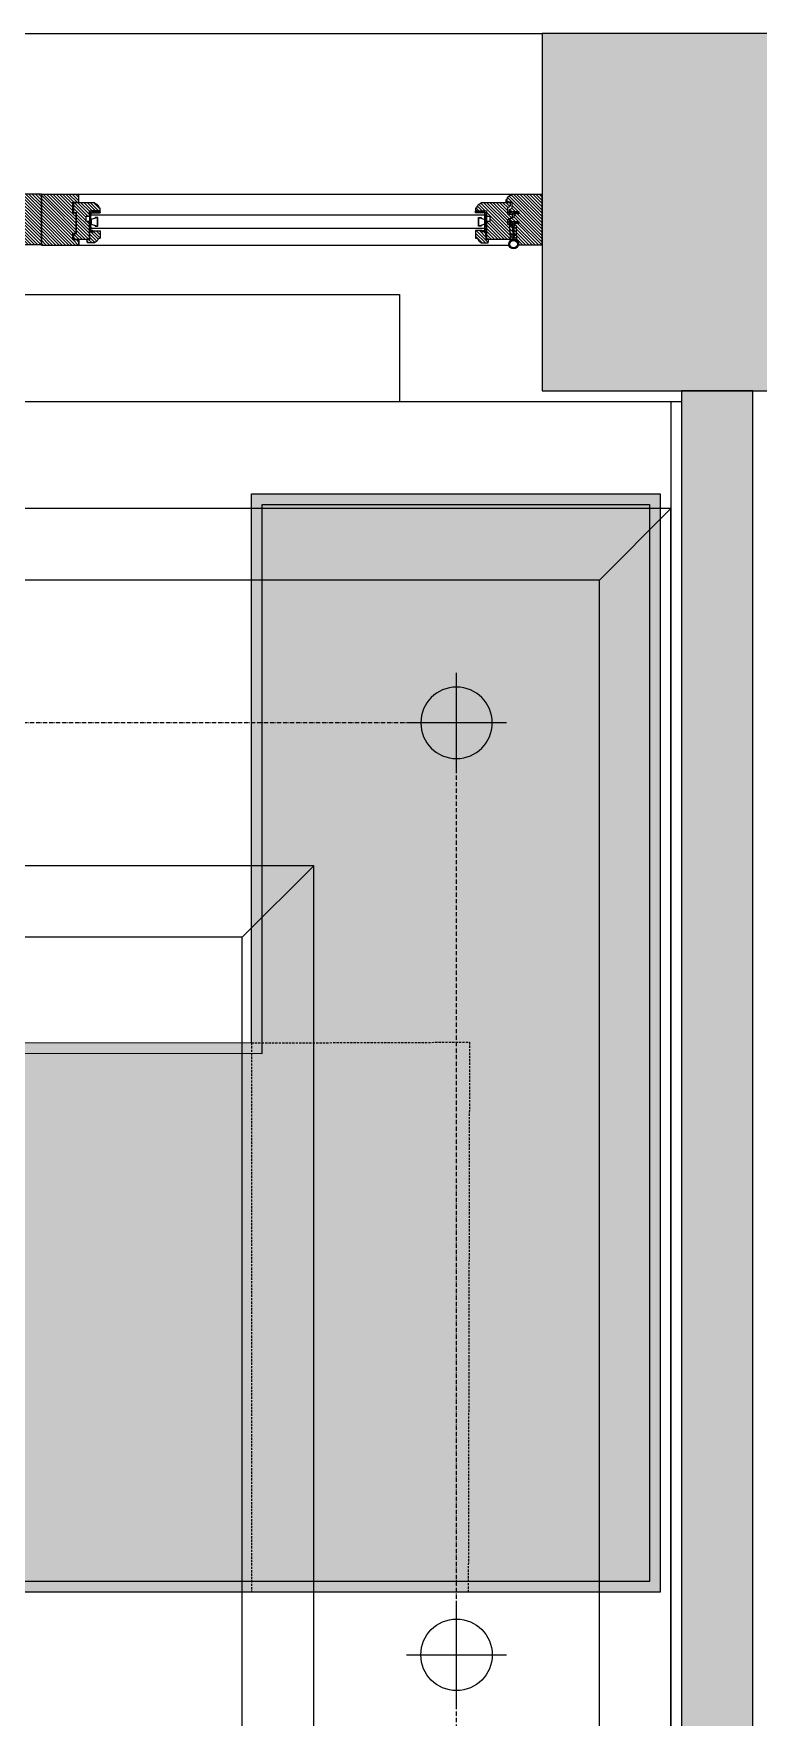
# Model space of a CAD drawing. Header units: millimetres. Extents: x 10553 to 38258, y 46576 to 64025.
# Drawn here: x 29366 to 30380, y 56403 to 58760 of the extents above; entities that cross this region are included whole.
import ezdxf

# ---------------------------------------------------------------- set-up
doc = ezdxf.new("R2010")
doc.units = ezdxf.units.MM
doc.linetypes.add('ACAD_ISO10W100', pattern=[18, 12, -3, 0, -3])
doc.linetypes.add('HIDDEN2', pattern=[4.7625, 3.175, -1.5875])
for name, color, linetype in [('ceiling', 232, 'Continuous'), ('floor', 172, 'Continuous'), ('furn', 34, 'Continuous'), ('light', 230, 'Continuous'), ('plaster', 81, 'Continuous'), ('wall', 5, 'Continuous'), ('windows', 7, 'Continuous')]:
    doc.layers.add(name, color=color, linetype=linetype)

# ---------------------------------------------------------------- blocks, each defined once
blk = doc.blocks.new('downlight')
at = {"color": 0}
for p, q in [((0, 10.5), (0, -10.5)), ((-10.5, 0), (10.5, 0))]:
    blk.add_line(p, q, dxfattribs=at)
blk.add_circle((0, 0), 7.5, dxfattribs=at)
blk = doc.blocks.new('Joint-K7335')
at = {"layer": 'windows', "color": 7}
for points in [[(3.9, 10.7, -0.206505), (4.5, 11.8, -0.277528), (4.6, 11.7), (4.7, 11.5, 0.626267), (5.4, 11.5, 0.131441), (5.5, 11.7), (5.5, 18, 0.509109), (4.6, 18.4, -0.294424), (2, 18.3, 0.173488), (1.3, 18.5), (0, 18.5), (0, 2.1, 0.415334), (1.2, 0.9, 0.048115), (1.5, 0.9, 0.113375), (1.5, 1), (4, 2.8, 0.235966), (4, 2.9), (4, 3.3, 0.247659), (4, 3.4, 0.287937), (3.6, 3.4), (1.8, 2.3, -0.576722), (1.5, 2.5), (1.5, 3.3, -0.235966), (1.6, 3.5), (4, 5.3, 0.235966), (4, 5.3), (4, 5.7, 0.247659), (4, 5.8, 0.287937), (3.6, 5.8), (1.8, 4.8, -0.576722), (1.5, 5), (1.5, 6.3, -0.384094), (2.6, 7.5, -0.021813), (2.7, 7.5), (6.5, 7.5), (6.5, 7.6, 0.333043), (5.7, 8.5, -0.293245), (5.3, 8.9, 0.008528), (5.2, 9.3, 0.265517), (5, 9.5, 0.023748), (4.8, 9.5, -0.356149), (3.9, 10.7, -0.356149)], [(3.2, 10.8, 0.355005), (4.6, 8.8, -0.567624), (4.7, 8.8, -0.24708), (4.4, 8.7), (2.2, 9, -0.351704), (1.2, 10.1), (1.2, 12.9, -0.414214), (1.5, 13.2), (1.6, 13.2, 0.277073), (1.9, 13.4), (3.7, 16.8, -0.041112), (3.8, 17), (4.1, 17.7, -0.50666), (4.6, 17.7, -0.2771), (4.6, 17.5), (4.6, 13.3, 0.213422), (4.7, 13.1, -0.886227), (4.4, 12.6, 0.250571), (3.2, 10.8)]]:
    blk.add_lwpolyline(points, format="xyb", dxfattribs=at)
blk.add_lwpolyline([(1.6, 17.8, 0.632714), (1, 17.6), (1, 14.2, 0.78091), (1.6, 14.1), (3.2, 17.1, -0.117333), (3.3, 17.2, 1.218085), (3, 17.5, -0.285776), (2.7, 17.3, -0.145588)], format="xyb", close=True, dxfattribs=at)
blk = doc.blocks.new('table 36')
h = blk.add_hatch(color=254)
h.dxf.hatch_style = 1
h.paths.add_polyline_path([(-2228.6, 770), (-572.1, 769), (-572.1, 1537.9), (0, 1537.9), (0, 0), (-2228.6, 0), (-2228.1, 770)])
at = {"color": 0}
for points in [[(-2228.6, 770), (-572.1, 769), (-572.1, 1537.9), (0, 1537.9), (0, 0), (-2228.6, 0), (-2228.1, 770)], [(-2213.1, 755), (-557.1, 754), (-557.1, 1522.9), (-15, 1522.9), (-15, 15), (-2213.6, 15)]]:
    blk.add_lwpolyline(points, close=True, dxfattribs=at)
at = {"color": 0, "linetype": 'HIDDEN2'}
for points in [[(-572.1, 769), (-266.9, 770), (-268.6, 0)], [(-572.1, 769), (-572.1, 0)]]:
    blk.add_lwpolyline(points, dxfattribs=at)

msp = doc.modelspace()

# ---------------------------------------------------------------- hatches: boundary and pattern name
at = {"linetype": 'ByBlock'}
h = msp.add_hatch(dxfattribs=at)
h.set_pattern_fill('ANSI33', color=256, scale=8, style=0)
h.set_pattern_definition([(45, (350490.053, -105640.22), (-35.9210245, 35.9210245), []), (45, (350525.974, -105640.22), (-35.9210245, 35.9210245), [25.4, -12.7])])
h.paths.add_polyline_path([(37717.6, 56160.5), (34917.6, 56160.5), (34917.6, 57095.5), (34817.6, 57095.5), (34817.6, 54720.5), (34917.6, 54720.5), (34917.6, 56060.5), (37717.6, 56060.5)])
h.paths.add_polyline_path([(34917.6, 58260.5), (34817.6, 58260.5), (34817.6, 58010.5), (34917.6, 58010.5)])
h.paths.add_polyline_path([(30372.6, 58260.5), (30272.6, 58260.5), (30272.6, 53560.5), (30372.6, 53560.5)])
h.paths.add_polyline_path([(29462.6, 51635.5), (31297.6, 51635.5), (31297.6, 51535.5), (29462.6, 51535.5)])
h.paths.add_polyline_path([(32217.6, 51635.5), (33112.6, 51635.5), (33112.6, 51535.5), (32562.6, 51535.5), (32562.6, 47945.5), (32462.6, 47945.5), (32462.6, 51535.5), (32217.6, 51535.5)])
h.paths.add_polyline_path([(37752.6, 51140.5), (34937.6, 51140.5), (34937.6, 51735.5), (34837.6, 51735.5), (34837.6, 51635.5), (34042.6, 51635.5), (34042.6, 51535.5), (34837.6, 51535.5), (34837.6, 51040.5), (37752.6, 51040.5)])
h.paths.add_polyline_path([(34937.6, 53175.5), (34837.6, 53175.5), (34837.6, 52550.5), (34937.6, 52550.5)])
h.paths.add_polyline_path([(34917.6, 53800.5), (34817.6, 53800.5), (34817.6, 53575.5), (34917.6, 53575.5)])
at = {"layer": 'wall', "true_color": 0x6e6e6e}
h = msp.add_hatch(color=8, dxfattribs=at)
h.paths.add_polyline_path([(27277.6, 58760.5), (25962.6, 58760.5), (25962.6, 51320.5), (26462.6, 51320.5), (26462.6, 53150.5), (27277.6, 53150.5), (27277.6, 53560.5), (26467.6, 53560.5), (26467.6, 58260.5), (27277.6, 58260.5)])
h.paths.add_polyline_path([(32122.6, 58760.5), (30077.6, 58760.5), (30077.6, 58260.5), (32122.6, 58260.5)])
h.paths.add_polyline_path([(35517.6, 58760.5), (33582.6, 58760.5), (33582.6, 58260.5), (35517.6, 58260.5)])
h.paths.add_polyline_path([(37317.6, 58760.5), (38257.6, 58760.5), (38257.6, 52285.5), (37737.6, 52285.5), (37737.6, 53175.5), (34667.6, 53175.5), (34667.6, 53575.5), (34917.6, 53575.5), (34917.6, 53560.5), (37717.6, 53560.5), (37717.6, 58260.5), (37317.6, 58260.5)])
h.paths.add_polyline_path([(28207.6, 53560.5), (30372.6, 53560.5), (30372.6, 53575.5), (33737.6, 53575.5), (33737.6, 53175.5), (29462.6, 53175.5), (29462.6, 52970.5), (29062.6, 52970.5), (29062.6, 53150.5), (28207.6, 53150.5)])
h.paths.add_polyline_path([(26462.6, 49820.5), (25961.6, 49820.5), (25961.6, 47460.5), (30397.6, 47460.5), (30397.6, 47945.5), (29462.6, 47945.5), (29462.6, 51975.5), (29062.6, 51975.5), (29062.6, 47960.5), (26462.6, 47960.5)])
h.paths.add_polyline_path([(37752.6, 49405.5), (38257.6, 49405.5), (38257.6, 47460.5), (32187.6, 47460.5), (32187.6, 47945.5), (32462.6, 47945.5), (32562.6, 47945.5), (32562.6, 47985.5), (37752.6, 47985.5)])
h.paths.add_polyline_path([(38257.6, 51300.5), (37737.6, 51300.5), (37737.6, 51140.5), (37752.6, 51140.5), (37752.6, 50890.5), (38257.6, 50890.5)])
h.paths.add_polyline_path([(36902, 53269.6), (36902, 53466.2), (36460.9, 53466.2), (36460.9, 53269.6)], flags=16)
h.paths.add_polyline_path([(36358.6, 53269.6), (36358.6, 53466.2), (35917.6, 53466.2), (35917.6, 53269.6)], flags=16)
at = {"layer": 'windows'}
h = msp.add_hatch(dxfattribs=at)
h.set_pattern_fill('ANSI31', color=4, angle=-90, style=0)
h.set_pattern_definition([(135, (152388.6385, 51382.7554), (2.24506403, 2.24506403), [])])
edge = h.paths.add_edge_path()
edge.add_line((29334.3, 58507.5), (29328, 58507.5))
edge.add_line((29328, 58507.5), (29328, 58517.2))
edge.add_line((29328, 58517.2), (29331, 58519))
edge.add_arc((29330.2, 58520.3), 1.5, 300.1137, 360)
edge.add_line((29331.7, 58520.3), (29331.7, 58523.6))
edge.add_line((29331.7, 58523.6), (29331.3, 58524))
edge.add_line((29331.3, 58524), (29290.5, 58524))
edge.add_line((29290.5, 58524), (29290.5, 58522.5))
edge.add_arc((29290.5, 58516.5), 6, 90, 180)
edge.add_line((29284.5, 58516.5), (29283, 58516.5))
edge.add_line((29283, 58516.5), (29283, 58512.7))
edge.add_line((29283, 58512.7), (29298.3, 58512.7))
edge.add_line((29298.3, 58512.7), (29298.3, 58505.2))
edge.add_line((29298.3, 58505.2), (29302.8, 58505.2))
edge.add_line((29302.8, 58505.2), (29302.8, 58497.7))
edge.add_line((29302.8, 58497.7), (29298.3, 58497.7))
edge.add_line((29298.3, 58497.7), (29298.3, 58473))
edge.add_line((29298.3, 58473), (29335.1, 58473))
edge.add_line((29335.1, 58473), (29335.5, 58473.3))
edge.add_line((29335.5, 58473.3), (29334.9, 58493.2))
edge.add_line((29334.9, 58493.2), (29334.5, 58493.6))
edge.add_line((29334.5, 58493.6), (29328, 58493.6))
edge.add_line((29328, 58493.6), (29328, 58500.3))
edge.add_line((29328, 58500.3), (29334.7, 58504.5))
edge.add_line((29334.7, 58504.5), (29334.7, 58507.1))
edge.add_line((29334.7, 58507.1), (29334.3, 58507.5))
edge = h.paths.add_edge_path()
edge.add_line((29297.6, 58483.5), (29292.3, 58483.5))
edge.add_line((29292.3, 58483.5), (29292.3, 58485))
edge.add_line((29292.3, 58485), (29283, 58485))
edge.add_line((29283, 58485), (29283, 58474.5))
edge.add_arc((29283, 58470.6), 3.87, 18.7208, 91.2952, ccw=False)
edge.add_arc((29290.4, 58473.1), 3.87, 198.7208, 271.2952)
edge.add_line((29290.5, 58469.2), (29290.5, 58467.7))
edge.add_line((29290.5, 58467.7), (29300.8, 58467.7))
edge.add_line((29300.8, 58467.7), (29301.7, 58473))
edge.add_line((29301.7, 58473), (29298, 58473))
edge.add_line((29298, 58473), (29297.6, 58483.5))
edge = h.paths.add_edge_path()
edge.add_line((29336.6, 58492.2), (29336.6, 58473))
edge.add_arc((29336.6, 58466.2), 6.75, 0, 90, ccw=False)
edge.add_line((29343.3, 58466.2), (29343.3, 58465.2))
edge.add_line((29343.3, 58465.2), (29376.3, 58465.2))
edge.add_line((29376.3, 58465.2), (29376.3, 58535.7))
edge.add_line((29376.3, 58535.7), (29332.8, 58535.7))
edge.add_line((29332.8, 58535.7), (29332.8, 58534.2))
edge.add_arc((29332.8, 58528.2), 6, 90, 180)
edge.add_line((29326.8, 58528.2), (29325.3, 58528.2))
edge.add_line((29325.3, 58528.2), (29325.3, 58525.1))
edge.add_line((29325.3, 58525.1), (29333.6, 58525.1))
edge.add_line((29333.6, 58525.1), (29333.6, 58516.1))
edge.add_line((29333.6, 58516.1), (29329.8, 58513.8))
edge.add_line((29329.8, 58513.8), (29329.8, 58512))
edge.add_line((29329.8, 58512), (29330.2, 58511.6))
edge.add_line((29330.2, 58511.6), (29343.7, 58511.6))
edge.add_line((29343.7, 58511.6), (29343.7, 58508.6))
edge.add_line((29343.7, 58508.6), (29338.1, 58508.6))
edge.add_line((29338.1, 58508.6), (29338.1, 58506.1))
edge.add_line((29338.1, 58506.1), (29336.6, 58506.1))
edge.add_line((29336.6, 58506.1), (29336.6, 58504))
edge.add_line((29336.6, 58504), (29329.8, 58500))
edge.add_line((29329.8, 58500), (29329.8, 58498.1))
edge.add_line((29329.8, 58498.1), (29330.2, 58497.7))
edge.add_line((29330.2, 58497.7), (29343.7, 58497.7))
edge.add_line((29343.7, 58497.7), (29343.7, 58494.7))
edge.add_line((29343.7, 58494.7), (29338.1, 58494.7))
edge.add_line((29338.1, 58494.7), (29338.1, 58492.2))
h = msp.add_hatch(dxfattribs=at)
h.set_pattern_fill('ANSI31', color=4, angle=-90, style=0)
h.set_pattern_definition([(135, (153361.1385, 51382.493), (2.24506403, 2.24506403), [])])
edge = h.paths.add_edge_path()
edge.add_line((29443.5, 58512.5), (29458.8, 58512.5))
edge.add_line((29458.8, 58512.5), (29458.8, 58516.2))
edge.add_line((29458.8, 58516.2), (29457.3, 58516.2))
edge.add_arc((29451.3, 58516.2), 6, 360, 450)
edge.add_line((29451.3, 58522.2), (29451.3, 58523.7))
edge.add_line((29451.3, 58523.7), (29421.3, 58523.7))
edge.add_line((29421.3, 58523.7), (29421.3, 58510.2))
edge.add_line((29421.3, 58510.2), (29425.1, 58510.2))
edge.add_line((29425.1, 58510.2), (29425.1, 58480.2))
edge.add_line((29425.1, 58480.2), (29421.3, 58480.2))
edge.add_line((29421.3, 58480.2), (29421.3, 58472.7))
edge.add_line((29421.3, 58472.7), (29443.5, 58472.7))
edge.add_line((29443.5, 58472.7), (29443.5, 58497.5))
edge.add_line((29443.5, 58497.5), (29439, 58497.5))
edge.add_line((29439, 58497.5), (29439, 58505))
edge.add_line((29439, 58505), (29443.5, 58505))
edge.add_line((29443.5, 58505), (29443.5, 58512.5))
h.paths.add_polyline_path([(29428.8, 58524.7), (29428.8, 58535.5), (29376.3, 58535.5), (29376.3, 58464.5), (29428.8, 58464.5), (29428.8, 58471.7), (29420.3, 58471.7), (29420.3, 58481.2), (29425.1, 58481.2), (29425.1, 58509.2), (29420.3, 58509.2), (29420.3, 58524.7)])
edge = h.paths.add_edge_path()
edge.add_line((29444.2, 58483), (29449.5, 58483))
edge.add_line((29449.5, 58483), (29449.5, 58484.5))
edge.add_line((29449.5, 58484.5), (29458.8, 58484.5))
edge.add_line((29458.8, 58484.5), (29458.8, 58474))
edge.add_arc((29458.7, 58470.1), 3.87, 88.7048, 161.2792)
edge.add_arc((29451.4, 58472.6), 3.87, 268.7048, 341.2792, ccw=False)
edge.add_line((29451.3, 58468.7), (29451.3, 58467.5))
edge.add_line((29451.3, 58467.5), (29441, 58467.5))
edge.add_line((29441, 58467.5), (29440.1, 58472.5))
edge.add_line((29440.1, 58472.5), (29444.2, 58472.5))
edge.add_line((29444.2, 58472.5), (29444.2, 58483))
h = msp.add_hatch(dxfattribs=at)
h.set_pattern_fill('ANSI31', color=4, angle=-90, style=0)
h.set_pattern_definition([(135, (153089.8885, 51382.493), (2.24506403, 2.24506403), [])])
edge = h.paths.add_edge_path()
edge.add_line((30035.6, 58507.2), (30029.2, 58507.2))
edge.add_line((30029.2, 58507.2), (30029.2, 58517))
edge.add_line((30029.2, 58517), (30032.2, 58518.7))
edge.add_arc((30031.5, 58520), 1.5, 300.1137, 360)
edge.add_line((30033, 58520), (30033, 58523.3))
edge.add_line((30033, 58523.3), (30032.6, 58523.7))
edge.add_line((30032.6, 58523.7), (29991.7, 58523.7))
edge.add_line((29991.7, 58523.7), (29991.7, 58522.2))
edge.add_arc((29991.7, 58516.2), 6, 90, 180)
edge.add_line((29985.7, 58516.2), (29984.2, 58516.2))
edge.add_line((29984.2, 58516.2), (29984.2, 58512.5))
edge.add_line((29984.2, 58512.5), (29999.6, 58512.5))
edge.add_line((29999.6, 58512.5), (29999.6, 58505))
edge.add_line((29999.6, 58505), (30004.1, 58505))
edge.add_line((30004.1, 58505), (30004.1, 58497.5))
edge.add_line((30004.1, 58497.5), (29999.6, 58497.5))
edge.add_line((29999.6, 58497.5), (29999.6, 58472.7))
edge.add_line((29999.6, 58472.7), (30036.3, 58472.7))
edge.add_line((30036.3, 58472.7), (30036.7, 58473.1))
edge.add_line((30036.7, 58473.1), (30036.2, 58493))
edge.add_line((30036.2, 58493), (30035.8, 58493.3))
edge.add_line((30035.8, 58493.3), (30029.2, 58493.3))
edge.add_line((30029.2, 58493.3), (30029.2, 58500.1))
edge.add_line((30029.2, 58500.1), (30036, 58504.2))
edge.add_line((30036, 58504.2), (30036, 58506.8))
edge.add_line((30036, 58506.8), (30035.6, 58507.2))
edge = h.paths.add_edge_path()
edge.add_line((29998.8, 58483.2), (29993.6, 58483.2))
edge.add_line((29993.6, 58483.2), (29993.6, 58484.7))
edge.add_line((29993.6, 58484.7), (29984.2, 58484.7))
edge.add_line((29984.2, 58484.7), (29984.2, 58474.2))
edge.add_arc((29984.3, 58470.3), 3.87, 18.7208, 91.2952, ccw=False)
edge.add_arc((29991.6, 58472.8), 3.87, 198.7208, 271.2952)
edge.add_line((29991.7, 58469), (29991.7, 58467.5))
edge.add_line((29991.7, 58467.5), (30002, 58467.5))
edge.add_line((30002, 58467.5), (30003, 58472.7))
edge.add_line((30003, 58472.7), (29999.2, 58472.7))
edge.add_line((29999.2, 58472.7), (29998.8, 58483.2))
edge = h.paths.add_edge_path()
edge.add_line((30037.8, 58492), (30037.8, 58472.7))
edge.add_arc((30037.8, 58466), 6.75, 0, 90, ccw=False)
edge.add_line((30044.6, 58466), (30044.6, 58465))
edge.add_line((30044.6, 58465), (30077.6, 58465))
edge.add_line((30077.6, 58465), (30077.6, 58535.5))
edge.add_line((30077.6, 58535.5), (30034.1, 58535.5))
edge.add_line((30034.1, 58535.5), (30034.1, 58534))
edge.add_arc((30034.1, 58528), 6, 90, 180)
edge.add_line((30028.1, 58528), (30026.6, 58528))
edge.add_line((30026.6, 58528), (30026.6, 58524.8))
edge.add_line((30026.6, 58524.8), (30034.8, 58524.8))
edge.add_line((30034.8, 58524.8), (30034.8, 58515.8))
edge.add_line((30034.8, 58515.8), (30031.1, 58513.6))
edge.add_line((30031.1, 58513.6), (30031.1, 58511.7))
edge.add_line((30031.1, 58511.7), (30031.5, 58511.3))
edge.add_line((30031.5, 58511.3), (30045, 58511.3))
edge.add_line((30045, 58511.3), (30045, 58508.3))
edge.add_line((30045, 58508.3), (30039.3, 58508.3))
edge.add_line((30039.3, 58508.3), (30039.3, 58505.9))
edge.add_line((30039.3, 58505.9), (30037.8, 58505.9))
edge.add_line((30037.8, 58505.9), (30037.8, 58503.8))
edge.add_line((30037.8, 58503.8), (30031.1, 58499.7))
edge.add_line((30031.1, 58499.7), (30031.1, 58497.8))
edge.add_line((30031.1, 58497.8), (30031.5, 58497.5))
edge.add_line((30031.5, 58497.5), (30045, 58497.5))
edge.add_line((30045, 58497.5), (30045, 58494.5))
edge.add_line((30045, 58494.5), (30039.3, 58494.5))
edge.add_line((30039.3, 58494.5), (30039.3, 58492))
at = {"layer": 'windows', "ltscale": 10}
h = msp.add_hatch(dxfattribs=at)
h.set_pattern_fill('BRASS', color=4, scale=0.225, angle=-135, style=0)
h.set_pattern_definition([(315, (27446.5587, 57908.2658), (1.0102788, 1.0102788), []), (315, (27447.0638, 57908.771), (1.0102788, 1.0102788), [0.714375, -0.3571875])])
h.paths.add_polyline_path([(29446.8, 58512.5), (29446.8, 58509.5), (29455.8, 58509.5), (29455.8, 58512.5)])
h = msp.add_hatch(dxfattribs=at)
h.set_pattern_fill('ANGLE', color=4, scale=0.1125, angle=-135, style=0)
h.set_pattern_definition([(315, (27446.5587, 57908.2658), (0.55565335, 0.55565335), [0.5715, -0.2143125]), (45, (27446.5587, 57908.2658), (-0.55565335, 0.55565335), [0.5715, -0.2143125])])
h.paths.add_polyline_path([(29455.8, 58512.5), (29455.8, 58509.5), (29458.8, 58509.5), (29458.8, 58512.5)])
h = msp.add_hatch(dxfattribs=at)
h.set_pattern_fill('ANGLE', color=4, scale=0.1125, angle=-135, style=0)
h.set_pattern_definition([(225, (31996.4866, 57908.2658), (-0.55565335, 0.55565335), [0.5715, -0.2143125]), (135, (31996.4866, 57908.2658), (0.55565335, 0.55565335), [0.5715, -0.2143125])])
h.paths.add_polyline_path([(29987.2, 58512.5), (29987.2, 58509.5), (29984.2, 58509.5), (29984.2, 58512.5)])
h = msp.add_hatch(dxfattribs=at)
h.set_pattern_fill('BRASS', color=4, scale=0.225, angle=-135, style=0)
h.set_pattern_definition([(225, (31996.4866, 57908.2658), (-1.0102788, 1.0102788), []), (225, (31995.9814, 57908.771), (-1.0102788, 1.0102788), [0.714375, -0.3571875])])
h.paths.add_polyline_path([(29996.2, 58512.5), (29996.2, 58509.5), (29987.2, 58509.5), (29987.2, 58512.5)])
h = msp.add_hatch(dxfattribs=at)
h.set_pattern_fill('ANGLE', color=4, scale=0.1125, angle=-135, style=0)
h.set_pattern_definition([(315, (27446.5587, 57898.5158), (0.55565335, 0.55565335), [0.5715, -0.2143125]), (45, (27446.5587, 57898.5158), (-0.55565335, 0.55565335), [0.5715, -0.2143125])])
edge = h.paths.add_edge_path()
edge.add_line((29443.5, 58484.7), (29445.7, 58484.7))
edge.add_line((29445.7, 58484.7), (29445.7, 58486.2))
edge.add_arc((29444.6, 58485.9), 1.16, 14.793, 165.207)
edge.add_line((29443.5, 58486.2), (29443.5, 58484.7))
h = msp.add_hatch(dxfattribs=at)
h.set_pattern_fill('ANGLE', color=4, scale=0.1125, angle=-135, style=0)
h.set_pattern_definition([(315, (27442.4337, 57898.5158), (0.55565335, 0.55565335), [0.5715, -0.2143125]), (45, (27442.4337, 57898.5158), (-0.55565335, 0.55565335), [0.5715, -0.2143125])])
edge = h.paths.add_edge_path()
edge.add_line((29443.8, 58483.2), (29448.3, 58483.2))
edge.add_arc((29447.8, 58484), 0.938, 306.8699, 413.1301)
edge.add_line((29448.3, 58484.7), (29443.8, 58484.7))
edge.add_arc((29444.4, 58484), 0.926, 125.8841, 234.1159)
h = msp.add_hatch(dxfattribs=at)
h.set_pattern_fill('ANGLE', color=4, scale=0.1125, angle=-135, style=0)
h.set_pattern_definition([(225, (32000.6116, 57898.5158), (-0.55565335, 0.55565335), [0.5715, -0.2143125]), (135, (32000.6116, 57898.5158), (0.55565335, 0.55565335), [0.5715, -0.2143125])])
edge = h.paths.add_edge_path()
edge.add_line((29999.2, 58483.2), (29994.7, 58483.2))
edge.add_arc((29995.3, 58484), 0.938, 126.8699, 233.1301, ccw=False)
edge.add_line((29994.7, 58484.7), (29999.2, 58484.7))
edge.add_arc((29998.7, 58484), 0.926, -54.1159, 54.1159, ccw=False)
h = msp.add_hatch(dxfattribs=at)
h.set_pattern_fill('ANGLE', color=4, scale=0.1125, angle=-135, style=0)
h.set_pattern_definition([(225, (31996.4866, 57898.5158), (-0.55565335, 0.55565335), [0.5715, -0.2143125]), (135, (31996.4866, 57898.5158), (0.55565335, 0.55565335), [0.5715, -0.2143125])])
edge = h.paths.add_edge_path()
edge.add_line((29999.6, 58484.7), (29997.3, 58484.7))
edge.add_line((29997.3, 58484.7), (29997.3, 58486.2))
edge.add_arc((29998.5, 58485.9), 1.16, 14.793, 165.207, ccw=False)
edge.add_line((29999.6, 58486.2), (29999.6, 58484.7))

# ---------------------------------------------------------------- linework, layer by layer
at = {"layer": 'ceiling', "linetype": 'ByBlock'}
for p, q in [((30157.6, 57995.5), (30257.6, 58095.5)), ((29657.6, 57495.5), (29757.6, 57595.5))]:
    msp.add_line(p, q, dxfattribs=at)
msp.add_lwpolyline([(26482.6, 58245.5), (30257.6, 58245.5), (30257.6, 58095.5), (26482.6, 58095.5), (26482.6, 58245.5)], dxfattribs=at)
for points in [[(30257.6, 58095.5), (26482.6, 58095.5), (26482.6, 53575.5), (30257.6, 53575.5)], [(27002.6, 53675.5), (30157.6, 53675.5), (30157.6, 57995.5), (27002.6, 57995.5)], [(27402.6, 54075.5), (29757.6, 54075.5), (29757.6, 57595.5), (27402.6, 57595.5)]]:
    msp.add_lwpolyline(points, close=True, dxfattribs=at)
at = {"layer": 'ceiling', "color": 233}
msp.add_lwpolyline([(27502.6, 54175.5), (29657.6, 54175.5), (29657.6, 57495.5), (27502.6, 57495.5)], close=True, dxfattribs=at)
at = {"layer": 'floor', "linetype": 'ByBlock'}
msp.add_lwpolyline([(26482.6, 58245.5), (27477.6, 58245.5), (27477.6, 58395.5), (29877.6, 58395.5), (29877.6, 58245.5), (30257.6, 58245.5), (30257.6, 53575.5), (28187.6, 53575.5), (28187.6, 53460.5), (27292.6, 53460.5), (27292.6, 53575.5), (26482.6, 53575.5), (26482.6, 58245.5)], dxfattribs=at)
at = {"layer": 'light', "color": 8, "linetype": 'ACAD_ISO10W100', "ltscale": 0.5}
msp.add_lwpolyline([(27202.6, 53875.5), (29957.6, 53875.5), (29957.6, 57795.5), (27202.6, 57795.5)], close=True, dxfattribs=at)
at = {"layer": 'plaster', "linetype": 'Continuous', "lineweight": 0, "flags": 128}
for points in [[(26482.6, 58245.5), (27477.6, 58245.5), (27477.6, 58395.5), (29877.6, 58395.5), (29877.6, 58245.5), (30272.6, 58245.5)], [(30257.6, 58245.5), (30257.6, 53575.5), (28187.6, 53575.5)]]:
    msp.add_lwpolyline(points, dxfattribs=at)
at = {"layer": 'wall', "color": 4, "linetype": 'ByBlock'}
msp.add_line((27277.6, 58760.5), (30077.6, 58760.5), dxfattribs=at)
at = {"layer": 'wall'}
msp.add_lwpolyline([(32122.6, 58760.5), (30077.6, 58760.5), (30077.6, 58260.5), (32122.6, 58260.5)], close=True, dxfattribs=at)
at = {"layer": 'wall', "linetype": 'ByBlock'}
msp.add_lwpolyline([(30372.6, 58260.5), (30272.6, 58260.5), (30272.6, 53560.5), (30372.6, 53560.5)], close=True, dxfattribs=at)
at = {"layer": 'windows', "color": 8}
for p, q in [((30034.1, 58535.5), (29428.8, 58535.5)), ((29428.8, 58464.5), (30031, 58464.5))]:
    msp.add_line(p, q, dxfattribs=at)
at = {"layer": 'windows'}
for p, q in [((29421.3, 58510.2), (29425.1, 58510.2)), ((29445.7, 58484.7), (29445.7, 58509.5)), ((30039.3, 58492), (30037.8, 58492)), ((29428.8, 58472.7), (29428.8, 58464.5))]:
    msp.add_line(p, q, dxfattribs=at)
at = {"layer": 'windows', "color": 4, "ltscale": 10}
for p, q in [((29445.7, 58510.2), (29443.5, 58487)), ((29443.5, 58510.2), (29445.7, 58487)), ((29999.6, 58510.2), (29997.3, 58487)), ((29997.3, 58510.2), (29999.6, 58487)), ((29997.3, 58484.7), (29997.3, 58509.5)), ((30032.7, 58478.3), (30033.1, 58471.4)), ((30041.6, 58478.5), (30041.6, 58471.6))]:
    msp.add_line(p, q, dxfattribs=at)
at = {"layer": 'windows', "color": 7}
for p, q in [((29997.3, 58506.2), (29445.7, 58506.2)), ((29997.3, 58487.9), (29445.7, 58487.9))]:
    msp.add_line(p, q, dxfattribs=at)
for points in [[(29343.3, 58465.2), (29376.3, 58465.2), (29376.3, 58535.7), (29332.8, 58535.7)], [(29428.8, 58524.7), (29428.8, 58535.5), (29376.3, 58535.5), (29376.3, 58464.5), (29428.8, 58464.5), (29428.8, 58471.7), (29420.3, 58471.7), (29420.3, 58481.2), (29425.1, 58481.2), (29425.1, 58509.2), (29420.3, 58509.2), (29420.3, 58524.7), (29428.8, 58524.7)]]:
    msp.add_lwpolyline(points, dxfattribs=at)
for points in [[(29443.5, 58512.5), (29458.8, 58512.5), (29458.8, 58516.2), (29457.3, 58516.2, 0.414214), (29451.3, 58522.2), (29451.3, 58523.7), (29421.3, 58523.7), (29421.3, 58510.2), (29425.1, 58510.2), (29425.1, 58480.2), (29421.3, 58480.2), (29421.3, 58472.7), (29443.5, 58472.7), (29443.5, 58497.5), (29439, 58497.5), (29439, 58505), (29443.5, 58505), (29443.5, 58512.5)], [(30037.8, 58492), (30037.8, 58472.7, -0.414214), (30044.6, 58466), (30044.6, 58465), (30077.6, 58465), (30077.6, 58535.5), (30034.1, 58535.5), (30034.1, 58534, 0.414214), (30028.1, 58528), (30026.6, 58528), (30026.6, 58524.8), (30034.8, 58524.8), (30034.8, 58515.8), (30031.1, 58513.6), (30031.1, 58511.7), (30031.5, 58511.3), (30045, 58511.3), (30045, 58508.3), (30039.3, 58508.3), (30039.3, 58505.9), (30037.8, 58505.9), (30037.8, 58503.8), (30031.1, 58499.7), (30031.1, 58497.8), (30031.5, 58497.5), (30045, 58497.5), (30045, 58494.5), (30039.3, 58494.5), (30039.3, 58492)]]:
    msp.add_lwpolyline(points, format="xyb", dxfattribs=at)
for points in [[(30035.6, 58507.2), (30029.2, 58507.2), (30029.2, 58517), (30032.2, 58518.7, 0.267417), (30033, 58520), (30033, 58523.3), (30032.6, 58523.7), (29991.7, 58523.7), (29991.7, 58522.2, 0.414214), (29985.7, 58516.2), (29984.2, 58516.2), (29984.2, 58512.5), (29999.6, 58512.5), (29999.6, 58505), (30004.1, 58505), (30004.1, 58497.5), (29999.6, 58497.5), (29999.6, 58472.7), (30036.3, 58472.7), (30036.7, 58473.1), (30036.2, 58493), (30035.8, 58493.3), (30029.2, 58493.3), (30029.2, 58500.1), (30036, 58504.2), (30036, 58506.8)], [(29444.2, 58483), (29449.5, 58483), (29449.5, 58484.5), (29458.8, 58484.5), (29458.8, 58474, 0.327693), (29455.1, 58471.4, -0.327693), (29451.3, 58468.7), (29451.3, 58467.5), (29441, 58467.5), (29440.1, 58472.5), (29444.2, 58472.5), (29444.2, 58483)], [(29998.8, 58483.2), (29993.6, 58483.2), (29993.6, 58484.7), (29984.2, 58484.7), (29984.2, 58474.2, -0.327693), (29988, 58471.6, 0.327693), (29991.7, 58469), (29991.7, 58467.5), (30002, 58467.5), (30003, 58472.7), (29999.2, 58472.7), (29998.8, 58483.2)]]:
    msp.add_lwpolyline(points, format="xyb", close=True, dxfattribs=at)
at = {"layer": 'windows', "color": 4, "ltscale": 10}
for points in [[(29443.5, 58487), (29445.7, 58487), (29445.7, 58510.2), (29443.5, 58510.2)], [(29446.8, 58512.5), (29446.8, 58509.5), (29455.8, 58509.5), (29455.8, 58512.5)], [(29455.8, 58512.5), (29455.8, 58509.5), (29458.8, 58509.5), (29458.8, 58512.5)], [(29987.2, 58512.5), (29987.2, 58509.5), (29984.2, 58509.5), (29984.2, 58512.5)], [(29996.2, 58512.5), (29996.2, 58509.5), (29987.2, 58509.5), (29987.2, 58512.5)], [(29999.6, 58487), (29997.3, 58487), (29997.3, 58510.2), (29999.6, 58510.2)], [(30036.5, 58478.4), (30032.7, 58478.3), (30032.1, 58491.7), (30035.8, 58491.9)], [(30037.8, 58478.5), (30041.6, 58478.5), (30041.6, 58492), (30037.8, 58492)]]:
    msp.add_lwpolyline(points, close=True, dxfattribs=at)
at = {"layer": 'windows', "color": 7}
for points in [[(29455.5, 58491.1), (29455.5, 58503.1), (29451.7, 58503.1), (29451.7, 58502.3), (29445.7, 58500.5), (29445.7, 58493.7), (29451.7, 58491.8), (29451.7, 58491.1)], [(29455.1, 58491.5), (29455.1, 58502.7), (29452.1, 58502.7), (29452.1, 58502.1), (29446.1, 58500.2), (29446.1, 58493.9), (29452.1, 58492.1), (29452.1, 58491.5)], [(29988.3, 58491.1), (29988.3, 58503.1), (29992.1, 58503.1), (29992.1, 58502.3), (29997.3, 58500.5), (29997.3, 58493.7), (29992.1, 58491.8), (29992.1, 58491.1)], [(29988.7, 58491.5), (29988.7, 58502.7), (29991.7, 58502.7), (29991.7, 58502.1), (29997, 58500.2), (29997, 58493.9), (29991.7, 58492.1), (29991.7, 58491.5)]]:
    msp.add_lwpolyline(points, close=True, dxfattribs=at)
at = {"layer": 'windows', "color": 4, "ltscale": 10}
for points in [[(29443.5, 58484.7), (29445.7, 58484.7), (29445.7, 58486.2, 0.770201), (29443.5, 58486.2)], [(29443.8, 58483.2), (29448.3, 58483.2, 0.5), (29448.3, 58484.7), (29443.8, 58484.7, 0.5108)], [(29999.2, 58483.2), (29994.7, 58483.2, -0.5), (29994.7, 58484.7), (29999.2, 58484.7, -0.5108)], [(29999.6, 58484.7), (29997.3, 58484.7), (29997.3, 58486.2, -0.770201), (29999.6, 58486.2)]]:
    msp.add_lwpolyline(points, format="xyb", close=True, dxfattribs=at)
at = {"layer": 'windows', "color": 7}
for radius in [6.56, 5.25]:
    msp.add_circle((30037.5, 58465.7), radius, dxfattribs=at)

# ---------------------------------------------------------------- block references
at = {"layer": 'furn'}
msp.add_blockref('table 36', (30242.6, 56578.3), dxfattribs=at)
at = {"layer": 'light', "color": 61, "yscale": 6.666599999996834}
for p, xscale, rotation in [((29957.6, 57795.5), -6.666599999996834, 270), ((29957.6, 56490.5), 6.666599999996834, 90)]:
    msp.add_blockref('downlight', p, dxfattribs=dict(at, xscale=xscale, rotation=rotation))
at = {"layer": 'windows', "color": 4, "ltscale": 10, "extrusion": (0, 0, -1), "xscale": 0.75, "yscale": 0.75, "zscale": -0.75, "rotation": 270}
for p in [(-30045, 58511.3), (-30045, 58497.5)]:
    msp.add_blockref('Joint-K7335', p, dxfattribs=at)

doc.saveas('drawing.dxf')
